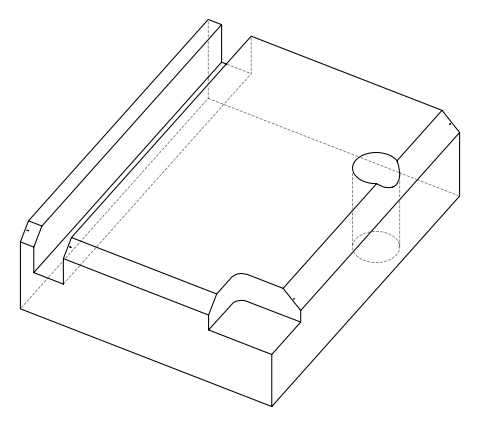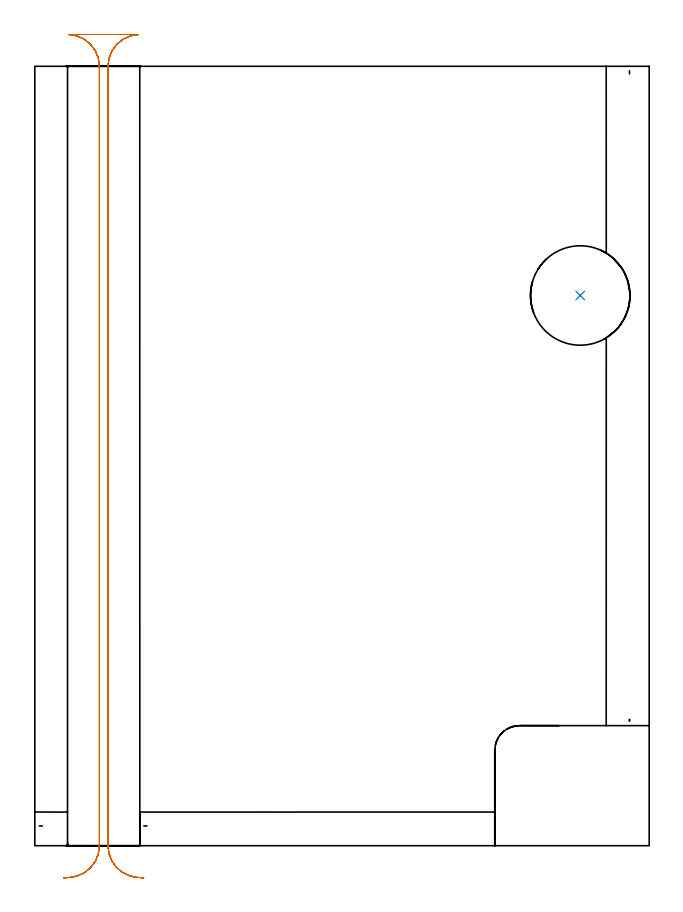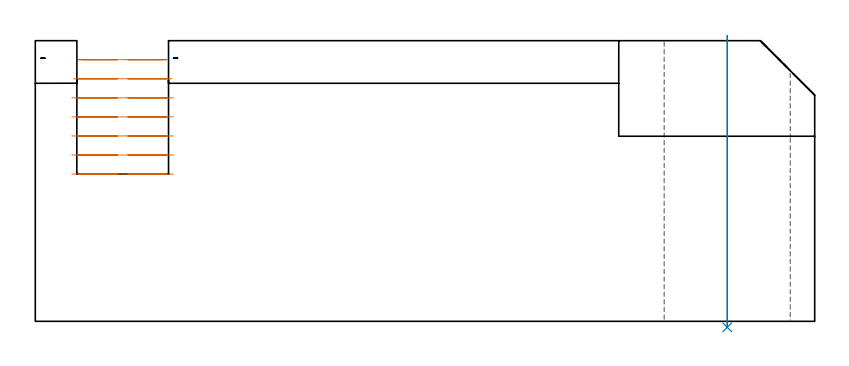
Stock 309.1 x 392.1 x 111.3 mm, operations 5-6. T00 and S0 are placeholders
(PLAN: 6 operations, 3 tool changes, 51.9 min)
(1 AREA_MILL | FG_CHAMFER_SURFACE | UGT0205_001 | 1.13 min | 3429 mm3)
(2 AREA_MILL_1 | FG_CHAMFER_SURFACE_1 | UGT0205_001 | 8.93 min | 27650 mm3)
(3 AREA_MILL_2 | FG_CHAMFER_SURFACE_2 | UGT0205_001 | 20.85 min | 79190 mm3)
(4 MILL_CORNER_NOTCH_RECTANGULAR | CORNER_NOTCH_RECTANGULAR | UGT0201_094 | Follow Part, ap 5, ae 75% | 7.54 min | 173666 mm3)
(5 MILL_RECTANGULAR_SLOT | SLOT_RECTANGULAR | UGT0201_004 | Follow Part, ap 8, ae 75% | 13.02 min | 751069 mm3)
(6 INDEXABLE_INSERT_DRILL_THROUGH_HOLE_FROM_SOLID | STEP1HOLE | NXT0302_038 | 0.46 min | 216687 mm3)
(TOOL UGT0205_001 | Chamfer Mill 20 x 3 x 45 deg. | D20 FL50 Z2)
(TOOL UGT0201_094 | End mill 20 mm | D20 FL38 Z4)
(TOOL UGT0201_004 | End Mill 32 mm | D32 FL53 Z6)
(TOOL NXT0302_038 | Index. Insert Drill 50mm [880-D5000L50-04] | D50 PA176 FL200 Z2)
(OP 5 MILL_RECTANGULAR_SLOT)
G17 G21 G94 G90
T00 M6
G54
G17 G0 G90 X50.602 Y-16.13 S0 M3
G43 Z121.3 H0
Z103.743
G94 G1 X47.755 Y-15.184 F250.
G2 X36.8 Y0. R16. F500.
G1 Y392.1
G2 X52.234 Y408.09 R16.
G1 Y408.1
X17.066
Y408.09
G2 X32.5 Y392.1 R16.
G1 Y0.
G2 X21.546 Y-15.184 R16.
G1 X18.699 Y-16.13 F250.
G0 X54.13 Y-16.224 Z96.186
G1 X51.146 Y-15.914
G2 X36.8 Y0. R16. F500.
G1 Y392.1
G2 X52.234 Y408.09 R16.
G1 X17.066
G2 X32.5 Y392.1 R16.
G1 Y0.
G2 X18.132 Y-15.917 R16.
G1 X15.148 Y-16.223 F250.
G0 X54.815 Y-16.154 Z88.629
G1 X51.821 Y-15.97
G2 X36.8 Y0. R16. F500.
G1 Y392.1
G2 X52.234 Y408.09 R16.
G1 X17.066
G2 X32.5 Y392.1 R16.
G1 Y0.
G2 X17.479 Y-15.97 R16.
G1 X14.485 Y-16.154 F250.
G0 X54.815 Z81.071
G1 X51.821 Y-15.97
G2 X36.8 Y0. R16. F500.
G1 Y392.1
G2 X52.234 Y408.09 R16.
G1 X17.066
G2 X32.5 Y392.1 R16.
G1 Y0.
G2 X17.479 Y-15.97 R16.
G1 X14.485 Y-16.154 F250.
G0 X54.815 Z73.514
G1 X51.821 Y-15.97
G2 X36.8 Y0. R16. F500.
G1 Y392.1
G2 X52.234 Y408.09 R16.
G1 X17.066
G2 X32.5 Y392.1 R16.
G1 Y0.
G2 X17.479 Y-15.97 R16.
G1 X14.485 Y-16.154 F250.
G0 X54.815 Z65.957
G1 X51.821 Y-15.97
G2 X36.8 Y0. R16. F500.
G1 Y392.1
G2 X52.234 Y408.09 R16.
G1 X17.066
G2 X32.5 Y392.1 R16.
G1 Y0.
G2 X17.479 Y-15.97 R16.
G1 X14.485 Y-16.154 F250.
G0 X54.815 Z58.4
G1 X51.821 Y-15.97
G2 X36.8 Y0. R16. F500.
G1 Y392.1
G2 X52.234 Y408.09 R16.
G1 X17.066
G2 X32.5 Y392.1 R16.
G1 Y0.
G2 X17.479 Y-15.97 R16.
G1 X14.485 Y-16.154 F250.
G0 Z121.3
M5
M2
(OP 6 INDEXABLE_INSERT_DRILL_THROUGH_HOLE_FROM_SOLID)
G17 G21 G94 G90
T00 M6
G54
G17 G0 G90 X274.4 Y276.8 S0 M3
G43 Z121.3 H1
G94 G81 G98 Z-2.373 F250. R113.3
G80
M5
M2
